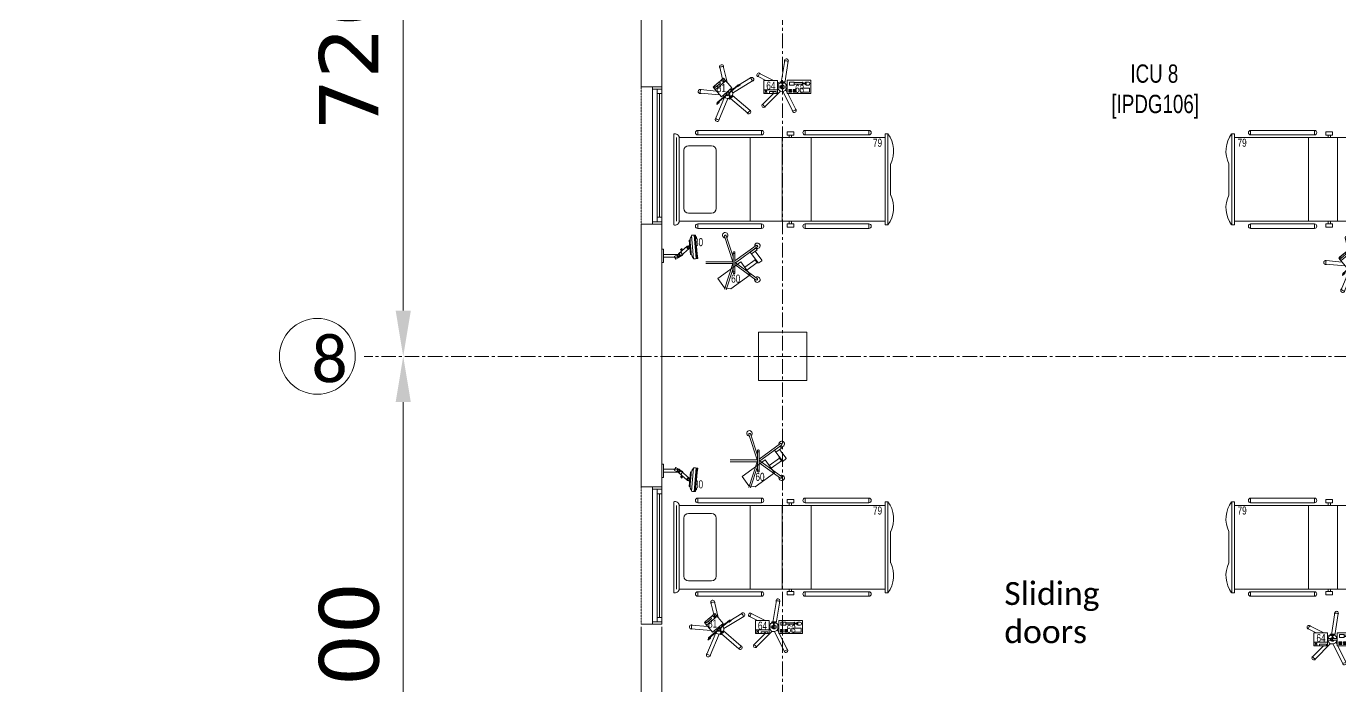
# Model space of a CAD drawing. Header units: millimetres. Extents: x 26027 to 581921, y 7230 to 233891.
# Drawn here: x 457586 to 471939, y 175298 to 182500 of the extents above; entities that cross this region are included whole.
import ezdxf

# ---------------------------------------------------------------- set-up
doc = ezdxf.new("R2010")
doc.units = ezdxf.units.MM
doc.header["$LTSCALE"] = 5
for name, pattern in [('CENTER', [50.8, 31.75, -6.35, 6.35, -6.35]), ('HIDDEN', [9.525, 6.35, -3.175]), ('HIDDEN2', [0.1875, 0.125, -0.0625])]:
    doc.linetypes.add(name, pattern=pattern)
for name, color, linetype, lineweight in [('72_EGR_BASE_TEXT', 7, 'Continuous', 5), ('Aluminum', 7, 'Continuous', 5), ('AxisBalloons_2', 7, 'Continuous', 0), ('Dims', 6, 'Continuous', 5), ('Medical Equipment and Furniture', 163, 'Continuous', 0), ('Medical Equipment and Furniture1', 163, 'Continuous', 5), ('Medical Equipment and Furniture2', 42, 'Continuous', 13), ('Proj', 7, 'HIDDEN2', 5), ('Structure', 20, 'Continuous', 5), ('Text', 9, 'Continuous', 5), ('Walls', 32, 'Continuous', 5), ('ZCMURBAJO', 250, 'Continuous', 5)]:
    doc.layers.add(name, color=color, linetype=linetype, lineweight=lineweight)
doc.layers.add('axes', color=9, linetype='Continuous')
doc.layers.add('EXF', color=7, linetype='Continuous', lineweight=0, true_color=0x4e7e3e)
doc.styles.add('Dimension', font='verdana.ttf')
doc.styles.add('list_ghTextstyle', font='romans.shx', dxfattribs={"height": 0.25})
doc.styles.get("Standard").update_dxf_attribs({"font": 'calibri.ttf'})
doc.styles.add('X3G_ENTITY_257CFD', font='swisscl.ttf', dxfattribs={"height": 200})
doc.styles.add('X3G_ENTITY_2587EA', font='swisscl.ttf', dxfattribs={"height": 200})
doc.dimstyles.new('D500', dxfattribs={"dimtxt": 650, "dimasz": 500, "dimexe": 150, "dimexo": 100, "dimgap": 250, "dimtad": 1, "dimdec": 0, "dimtxsty": 'Dimension', "dimcen": 100, "dimdle": 150, "dimclrd": 250, "dimclre": 250, "dimclrt": 7, "dimadec": 0, "dimazin": 0, "dimtfac": 1, "dimtdec": 0, "dimtmove": 0, "dimatfit": 3, "dimfxl": 1, "dimlwd": 5, "dimlwe": 5, "dimarcsym": 0})

# ---------------------------------------------------------------- blocks, each defined once
blk = doc.blocks.new('IC.1')
at = {"layer": 'Medical Equipment and Furniture1'}
for p, q in [((42.487, -10.88), (41.493, -10.88)), ((42.447, -10.91), (41.533, -10.91)), ((42.447, -10.91), (41.533, -10.91)), ((42.447, -10.91), (41.533, -10.91)), ((41.533, -10.94), (41.533, -13.191)), ((42.447, -10.94), (41.533, -10.94)), ((41.622, -11.042), (41.622, -11.294)), ((42.308, -10.992), (41.672, -10.992)), ((42.358, -11.294), (42.358, -11.042)), ((42.447, -13.191), (42.447, -10.94)), ((41.454, -11.143), (41.454, -11.84)), ((41.454, -11.143), (41.504, -11.143)), ((41.504, -11.143), (41.504, -11.84)), ((42.476, -11.143), (42.526, -11.143)), ((42.476, -11.84), (42.476, -11.143)), ((42.526, -11.84), (42.526, -11.143)), ((42.308, -11.344), (41.672, -11.344)), ((41.533, -11.714), (42.447, -11.714)), ((41.454, -11.84), (41.504, -11.84)), ((42.476, -11.84), (42.526, -11.84)), ((41.533, -12.066), (42.447, -12.066)), ((41.454, -12.317), (41.454, -13.014)), ((41.454, -12.317), (41.504, -12.317)), ((41.504, -12.317), (41.504, -13.014)), ((42.476, -12.317), (42.526, -12.317)), ((42.476, -13.014), (42.476, -12.317)), ((42.526, -13.014), (42.526, -12.317)), ((41.533, -12.381), (42.447, -12.381)), ((41.454, -13.014), (41.504, -13.014)), ((42.476, -13.014), (42.526, -13.014)), ((41.493, -13.191), (42.487, -13.191)), ((41.493, -13.221), (41.493, -13.191)), ((42.487, -13.221), (42.487, -13.191)), ((41.493, -13.221), (42.487, -13.221)), ((41.819, -13.251), (42.161, -13.251))]:
    blk.add_line(p, q, dxfattribs=at)
for points in [[(41.469, -12.193), (41.469, -12.121), (41.506, -12.121), (41.506, -12.193)], [(41.506, -12.167), (41.506, -12.143), (41.533, -12.143), (41.533, -12.167)], [(42.474, -12.167), (42.474, -12.143), (42.447, -12.143), (42.447, -12.167)], [(42.511, -12.193), (42.511, -12.121), (42.474, -12.121), (42.474, -12.193)]]:
    blk.add_lwpolyline(points, close=True, dxfattribs=at)
for centre, radius, start, end in [((41.539, -10.893), 0.0478, 164.7401, 262.6401), ((42.441, -10.893), 0.0478, 277.3599, 15.2599), ((41.672, -11.042), 0.05, 90, 180), ((42.308, -11.042), 0.05, 0, 90), ((41.479, -11.143), 0.025, 0, 180), ((42.501, -11.143), 0.025, 0, 180), ((41.672, -11.294), 0.05, 180, 270), ((42.308, -11.294), 0.05, 270, 0), ((41.479, -11.84), 0.025, 180, 0), ((42.501, -11.84), 0.025, 180, 0), ((41.479, -12.317), 0.025, 0, 180), ((42.501, -12.317), 0.025, 0, 180), ((41.479, -13.014), 0.025, 180, 0), ((42.501, -13.014), 0.025, 180, 0), ((41.681, -12.969), 0.315, 233.3488, 296.1464), ((42.299, -12.969), 0.315, 243.8536, 306.6512)]:
    blk.add_arc(centre, radius, start, end, dxfattribs=at)
blk = doc.blocks.new('IC.5')
at = {"layer": 'Medical Equipment and Furniture2', "color": 254}
for points in [[(31.601, -27.833), (31.511, -27.939), (31.396, -27.842), (31.487, -27.736), (31.601, -27.833)], [(31.487, -27.787), (31.495, -27.777), (31.481, -27.765), (31.472, -27.775)]]:
    blk.add_lwpolyline(points, dxfattribs=at)
for points in [[(31.601, -27.833), (31.576, -27.862), (31.461, -27.765), (31.487, -27.736)], [(31.512, -27.757), (31.501, -27.77), (31.486, -27.758), (31.497, -27.745)], [(31.591, -27.824), (31.579, -27.838), (31.522, -27.79), (31.534, -27.776)]]:
    blk.add_lwpolyline(points, close=True, dxfattribs=at)
blk = doc.blocks.new('IC.5 on Trolley')
at = {"layer": 'Medical Equipment and Furniture1'}
for p, q in [((31.449, -27.78), (31.49, -27.607)), ((31.498, -27.746), (31.529, -27.616)), ((31.388, -27.899), (31.17, -27.767)), ((31.324, -27.813), (31.191, -27.733)), ((31.33, -27.829), (31.307, -27.81)), ((31.333, -27.826), (31.31, -27.806)), ((31.431, -27.903), (31.324, -27.812)), ((31.434, -27.899), (31.327, -27.808)), ((31.408, -27.865), (31.356, -27.833)), ((31.39, -27.924), (31.197, -28.09)), ((31.412, -27.957), (31.223, -28.12)), ((31.42, -27.902), (31.422, -27.896)), ((31.421, -27.915), (31.424, -27.921)), ((31.422, -27.896), (31.422, -27.896)), ((31.429, -27.924), (31.424, -27.921)), ((31.427, -27.892), (31.426, -27.892)), ((31.438, -27.887), (31.445, -27.886)), ((31.44, -27.96), (31.539, -28.194)), ((31.441, -27.927), (31.448, -27.926)), ((31.45, -27.89), (31.445, -27.886)), ((31.445, -27.915), (31.553, -28.006)), ((31.453, -27.922), (31.448, -27.926)), ((31.449, -27.911), (31.556, -28.002)), ((31.458, -27.899), (31.461, -27.905)), ((31.459, -27.912), (31.461, -27.905)), ((31.477, -27.944), (31.575, -28.179)), ((31.49, -27.923), (31.491, -27.923)), ((31.527, -27.92), (31.744, -27.902)), ((31.564, -27.877), (31.74, -27.862)), ((31.534, -28.003), (31.557, -28.022)), ((31.538, -27.999), (31.56, -28.018))]:
    blk.add_line(p, q, dxfattribs=at)
for points in [[(31.42, -27.964), (31.387, -27.936)], [(31.393, -27.928), (31.427, -27.956)], [(31.429, -27.925), (31.416, -27.941), (31.41, -27.936), (31.424, -27.92)]]:
    blk.add_lwpolyline(points, dxfattribs=at)
blk.add_lwpolyline([(31.426, -27.949), (31.423, -27.952), (31.398, -27.931), (31.401, -27.928)], close=True, dxfattribs=at)
blk.add_circle((31.44, -27.907), 0.00972, dxfattribs=at)
for centre, radius, start, end in [((31.509, -27.612), 0.0225, 319.4884, 194.0205), ((31.44, -27.907), 0.303, 72.9732, 80.5358), ((31.18, -27.75), 0.0225, 31.4884, 266.0205), ((31.44, -27.907), 0.303, 144.9732, 152.5358), ((31.309, -27.808), 0.0025, 49.7545, 229.7545), ((31.322, -27.813), 0.0025, 269.5762, 49.7545), ((31.325, -27.81), 0.0025, 49.7545, 229.7545), ((31.331, -27.828), 0.0025, 229.7545, 49.7545), ((31.334, -27.824), 0.0025, 49.7545, 187.0501), ((31.44, -27.907), 0.0527, 116.2434, 202.9382), ((31.44, -27.907), 0.021, 146.5821, 312.9269), ((31.44, -27.907), 0.021, 326.5821, 132.9269), ((31.44, -27.907), 0.0527, 256.5708, 343.2656), ((31.742, -27.882), 0.0225, 247.4884, 122.0205), ((31.44, -27.907), 0.303, 0.9732, 8.5358), ((31.21, -28.105), 0.0225, 103.4884, 338.0205), ((31.44, -27.907), 0.303, 216.9732, 224.5358), ((31.536, -28.001), 0.0025, 49.7545, 229.7545), ((31.539, -27.997), 0.0025, 272.4588, 49.7545), ((31.552, -28.008), 0.0025, 49.7545, 189.9328), ((31.554, -28.004), 0.0025, 229.7545, 49.7545), ((31.559, -28.02), 0.0025, 229.7545, 49.7545), ((31.557, -28.187), 0.0225, 175.4884, 50.0205), ((31.44, -27.907), 0.303, 288.9732, 296.5358)]:
    blk.add_arc(centre, radius, start, end, dxfattribs=at)
for centre in [(31.39, -27.932), (31.394, -27.935), (31.398, -27.939), (31.403, -27.942), (31.407, -27.946), (31.411, -27.949), (31.415, -27.953), (31.419, -27.957), (31.424, -27.96)]:
    blk.add_ellipse(centre, major_axis=(0.00347, 0.0041), ratio=0.510594, dxfattribs=at)
blk.add_blockref('IC.5', (0, 0), dxfattribs=at)
blk = doc.blocks.new('HF12177-P')
for p, q in [((-0.02, -0.007), (-0.189, 0.225)), ((0, 0), (-0.172, 0.237)), ((0, 0), (0.172, 0.237)), ((0.02, -0.007), (0.189, 0.225)), ((-0.063, -0.027), (-0.295, -0.102)), ((-0.01, -0.031), (-0.289, -0.121)), ((-0.12, -0.015), (-0.12, -0.019)), ((-0.112, -0.007), (0.112, -0.007)), ((-0.112, -0.027), (0.112, -0.027)), ((-0.1, -0.007), (-0.1, -0.027)), ((-0.01, -0.031), (-0.01, -0.324)), ((0.01, -0.031), (0.01, -0.324)), ((0.01, -0.031), (0.289, -0.121)), ((0.063, -0.027), (0.295, -0.102)), ((0.1, -0.007), (0.1, -0.027)), ((0.12, -0.015), (0.12, -0.019))]:
    blk.add_line(p, q)
for centre, radius, start, end in [((-0.185, 0.238), 0.03, 325.4712, 286.5288), ((-0.182, 0.23), 0.008, 126.3733, 216), ((0, -0.017), 0.315, 125.6267, 126.3733), ((-0.179, 0.233), 0.008, 36, 125.6267), ((0.185, 0.238), 0.03, 253.4712, 214.5288), ((0.179, 0.233), 0.008, 54.3733, 144), ((0, -0.017), 0.315, 53.6267, 54.3733), ((0.182, 0.23), 0.008, 324, 53.6267), ((-0.3, -0.114), 0.03, 37.4712, 358.5288), ((-0.293, -0.11), 0.008, 108, 197.6267), ((0, -0.017), 0.315, 197.6267, 198.3733), ((-0.291, -0.114), 0.008, 198.3733, 288), ((-0.112, -0.015), 0.008, 90, 180), ((-0.112, -0.019), 0.008, 180, 270), ((0.112, -0.015), 0.008, 0, 90), ((0.112, -0.019), 0.008, 270, 0)]:
    blk.add_arc(centre, radius, start, end)
blk = doc.blocks.new('MONITOR ARM PLAN')
at = {"color": 8, "linetype": 'HIDDEN'}
for p, q in [((0.025, -0.49375, 0), (0.025, -0.18375, 0)), ((0.025, -0.18375, 0), (0.2, -0.18375, 0)), ((0.2, -0.44375, 0), (0.2, -0.18375, 0)), ((0.025, -0.49375, 0), (0.15, -0.49375, 0)), ((0.2, -0.44375, 0), (0.15, -0.49375, 0))]:
    blk.add_line(p, q, dxfattribs=at)
at = {"layer": 'Medical Equipment and Furniture1'}
for p, q in [((0.025, 0.0375), (0, 0.0375)), ((0, 0.0375), (0, -0.0375)), ((0.025, 0.0375), (0.025, -0.0375)), ((0.145, 0.0125), (0.025, 0.0125)), ((0.15, 0.0075), (0.15, -0.0325)), ((0.025, -0.0375), (0, -0.0375)), ((0.025, -0.0375), (0.145, -0.0375)), ((0.09375, -0.0375), (0.09375, -0.04)), ((0.09875, -0.045), (0.13875, -0.045)), ((0.1, -0.045), (0.1, -0.18375)), ((0.1375, -0.045), (0.1375, -0.18375)), ((0.14375, -0.0375), (0.14375, -0.04))]:
    blk.add_line(p, q, dxfattribs=at)
for centre, start, end in [((0.145, 0.0075, 0), 0, 90), ((0.09875, -0.04), 180, 270), ((0.13875, -0.04), 270, 360), ((0.145, -0.0325), 270, 0)]:
    blk.add_arc(centre, 0.005, start, end, dxfattribs=at)
blk = doc.blocks.new('IC.4')
at = {"layer": 'Medical Equipment and Furniture1'}
for p, q in [((31.212, -28.09), (31.213, -28.079)), ((31.212, -28.09), (31.213, -28.079)), ((31.468, -28.115), (31.213, -28.091)), ((31.217, -28.091), (31.213, -28.091)), ((31.217, -28.047), (31.214, -28.071)), ((31.215, -28.063), (31.472, -28.086)), ((31.215, -28.063), (31.265, -28.067)), ((31.217, -28.047), (31.266, -28.052)), ((31.217, -28.053), (31.472, -28.077)), ((31.259, -28.127), (31.26, -28.115)), ((31.259, -28.127), (31.26, -28.115)), ((31.417, -28.141), (31.259, -28.127)), ((31.417, -28.141), (31.259, -28.127)), ((31.265, -28.059), (31.266, -28.052)), ((31.265, -28.059), (31.266, -28.052)), ((31.265, -28.059), (31.423, -28.074)), ((31.266, -28.052), (31.424, -28.067)), ((31.392, -28.129), (31.285, -28.119)), ((31.418, -28.13), (31.417, -28.141)), ((31.418, -28.13), (31.417, -28.141)), ((31.424, -28.067), (31.423, -28.072)), ((31.424, -28.067), (31.423, -28.074)), ((31.424, -28.067), (31.472, -28.071)), ((31.468, -28.115), (31.464, -28.114)), ((31.471, -28.103), (31.47, -28.114)), ((31.471, -28.103), (31.47, -28.114)), ((31.472, -28.071), (31.472, -28.095)), ((31.21, -28.287), (31.252, -28.209)), ((31.245, -28.232), (31.23, -28.25)), ((31.23, -28.25), (31.23, -28.419)), ((31.283, -28.226), (31.24, -28.304)), ((31.326, -28.139), (31.245, -28.232)), ((31.245, -28.232), (31.27, -28.254)), ((31.252, -28.209), (31.283, -28.226)), ((31.262, -28.262), (31.27, -28.254)), ((31.262, -28.419), (31.262, -28.256)), ((31.27, -28.254), (31.35, -28.161)), ((31.298, -28.221), (31.314, -28.234)), ((31.305, -28.222), (31.311, -28.215)), ((31.317, -28.232), (31.305, -28.222)), ((31.309, -28.209), (31.325, -28.222)), ((31.322, -28.225), (31.311, -28.215)), ((31.314, -28.234), (31.317, -28.232)), ((31.325, -28.222), (31.322, -28.225)), ((31.24, -28.304), (31.21, -28.287)), ((31.23, -28.419), (31.262, -28.419)), ((31.262, -28.363), (31.262, -28.328))]:
    blk.add_line(p, q, dxfattribs=at)
for points in [[(31.438, -28.068), (31.454, -28.069), (31.454, -28.061), (31.439, -28.059)], [(31.318, -28.419), (31.318, -28.439), (31.174, -28.439), (31.174, -28.419)]]:
    blk.add_lwpolyline(points, close=True, dxfattribs=at)
for centre, radius in [((31.246, -28.256), 0.0146), ((31.246, -28.256), 0.00861), ((31.338, -28.15), 0.0146), ((31.338, -28.15), 0.00861)]:
    blk.add_circle(centre, radius, dxfattribs=at)
for centre, radius, start, end in [((31.22, -28.075), 0.00743, 140.4817, 206.7323), ((31.22, -28.075), 0.00743, 140.4817, 206.7323), ((31.214, -28.09), 0.00112, 176.6688, 264.6688), ((31.214, -28.09), 0.00112, 176.6688, 264.6688), ((31.288, -28.015), 0.104, 226.9662, 268.2917), ((31.288, -28.015), 0.104, 226.9661, 254.2129), ((31.409, -28.026), 0.104, 261.0939, 302.3365), ((31.409, -28.026), 0.104, 275.1713, 302.3365), ((31.468, -28.114), 0.00113, 264.6459, 352.3503), ((31.468, -28.114), 0.00113, 264.6459, 352.3503), ((31.465, -28.098), 0.00761, 323.4774, 27.9842), ((31.465, -28.098), 0.00761, 323.4774, 27.9842), ((31.246, -28.256), 0.0163, 180, 0), ((31.338, -28.15), 0.0163, 319.187, 139.187)]:
    blk.add_arc(centre, radius, start, end, dxfattribs=at)
blk = doc.blocks.new('Syringe')
at = {"layer": 'Medical Equipment and Furniture2', "color": 254}
for points in [[(42.974, -11.528), (42.714, -11.528), (42.714, -11.383), (42.974, -11.383), (42.974, -11.528)], [(42.738, -11.509), (42.766, -11.509), (42.766, -11.475), (42.738, -11.475)], [(42.806, -11.485), (42.806, -11.48), (42.802, -11.48), (42.802, -11.507), (42.806, -11.507), (42.806, -11.502)], [(42.779, -11.49), (42.779, -11.487), (42.775, -11.487), (42.775, -11.5), (42.779, -11.5), (42.779, -11.497)], [(42.802, -11.49), (42.779, -11.49)], [(42.779, -11.497), (42.802, -11.497)], [(42.806, -11.502), (42.898, -11.502), (42.898, -11.485), (42.806, -11.485)], [(42.806, -11.49), (42.806, -11.497)], [(42.806, -11.497), (42.806, -11.49)], [(42.806, -11.497), (42.806, -11.49)]]:
    blk.add_lwpolyline(points, dxfattribs=at)
for points in [[(42.831, -11.397), (42.729, -11.397), (42.729, -11.442), (42.831, -11.442)], [(42.775, -11.487), (42.766, -11.487), (42.766, -11.478), (42.775, -11.478)], [(42.907, -11.398), (42.877, -11.398), (42.877, -11.409), (42.907, -11.409)], [(42.907, -11.417), (42.877, -11.417), (42.877, -11.428), (42.907, -11.428)], [(42.95, -11.475), (42.898, -11.475), (42.898, -11.509), (42.95, -11.509)], [(42.956, -11.398), (42.925, -11.398), (42.925, -11.409), (42.956, -11.409)], [(42.956, -11.417), (42.925, -11.417), (42.925, -11.428), (42.956, -11.428)], [(42.775, -11.497), (42.766, -11.497), (42.766, -11.506), (42.775, -11.506)]]:
    blk.add_lwpolyline(points, close=True, dxfattribs=at)
at = {"layer": 'Medical Equipment and Furniture2', "color": 254, "extrusion": (0, 0, -1)}
blk.add_ellipse((42.738, -11.492), major_axis=(0, 0.0168), ratio=0.733735, start_param=3.141593, end_param=6.283185, dxfattribs=at)
blk = doc.blocks.new('Infusion')
at = {"layer": 'Medical Equipment and Furniture2', "color": 254}
for points in [[(43.079, -11.385), (43.079, -11.525), (43.229, -11.525), (43.229, -11.385), (43.079, -11.385)], [(43.196, -11.424), (43.196, -11.411), (43.215, -11.411), (43.215, -11.424)]]:
    blk.add_lwpolyline(points, dxfattribs=at)
for points in [[(43.079, -11.385), (43.079, -11.424), (43.229, -11.424), (43.229, -11.385)], [(43.093, -11.385), (43.093, -11.404), (43.167, -11.404), (43.167, -11.385)], [(43.196, -11.385), (43.196, -11.403), (43.215, -11.403), (43.215, -11.385)]]:
    blk.add_lwpolyline(points, close=True, dxfattribs=at)
blk = doc.blocks.new('Infusion Syringe')
at = {"layer": 'Medical Equipment and Furniture1'}
for p, q in [((43.022, -11.405), (42.913, -11.19)), ((42.968, -11.383), (42.879, -11.207)), ((43.046, -11.409), (43.217, -11.238)), ((43.123, -11.385), (43.244, -11.265)), ((42.975, -11.443), (42.974, -11.443)), ((42.989, -11.423), (42.976, -11.399)), ((42.984, -11.481), (42.976, -11.482)), ((43.012, -11.441), (43.017, -11.436)), ((43.023, -11.435), (43.017, -11.436)), ((43.017, -11.473), (43.023, -11.476)), ((43.03, -11.475), (43.023, -11.476)), ((43.036, -11.437), (43.041, -11.44)), ((43.044, -11.446), (43.041, -11.44)), ((43.041, -11.469), (43.045, -11.465)), ((43.046, -11.458), (43.045, -11.465)), ((43.073, -11.436), (43.077, -11.432)), ((43.079, -11.46), (43.079, -11.46)), ((43.001, -11.498), (42.963, -11.737)), ((43.038, -11.504), (43, -11.743)), ((43.059, -11.493), (43.077, -11.502)), ((43.122, -11.525), (43.275, -11.603)), ((43.206, -11.525), (43.292, -11.569))]:
    blk.add_line(p, q, dxfattribs=at)
for points in [[(43.027, -11.445), (43.027, -11.465), (42.974, -11.465), (42.974, -11.445)], [(43.027, -11.445), (43.027, -11.465), (43.079, -11.465), (43.079, -11.445)], [(43.043, -11.496), (43.043, -11.501), (43.01, -11.501), (43.01, -11.496)]]:
    blk.add_lwpolyline(points, close=True, dxfattribs=at)
for points in [[(43.03, -11.476), (43.03, -11.496), (43.023, -11.496), (43.023, -11.476)], [(43.005, -11.501), (43.049, -11.501)], [(43.049, -11.512), (43.005, -11.512)]]:
    blk.add_lwpolyline(points, dxfattribs=at)
for centre, radius, start, end in [((42.896, -11.198), 0.0214, 359.734, 234.266), ((43.027, -11.455), 0.288, 113.2187, 120.7813), ((43.23, -11.251), 0.0214, 287.734, 162.266), ((43.027, -11.455), 0.288, 41.2187, 48.7813), ((43.027, -11.455), 0.0501, 296.8163, 169.3714), ((43.027, -11.455), 0.0501, 190.6286, 243.1837), ((43.027, -11.455), 0.021, 6.8276, 152.4616), ((43.027, -11.455), 0.021, 207.5384, 353.1724), ((43.027, -11.455), 0.00972, 270, 90), ((43.283, -11.586), 0.0214, 215.734, 90.266), ((43.027, -11.455), 0.288, 329.2187, 336.7813), ((42.982, -11.74), 0.0214, 143.734, 18.266), ((43.027, -11.455), 0.288, 257.2187, 264.7813)]:
    blk.add_arc(centre, radius, start, end, dxfattribs=at)
for centre in [(43.005, -11.506), (43.01, -11.506), (43.016, -11.506), (43.021, -11.506), (43.027, -11.506), (43.032, -11.506), (43.038, -11.506), (43.043, -11.506), (43.049, -11.506)]:
    blk.add_ellipse(centre, major_axis=(0, -0.00537), ratio=0.510594, start_param=3.141593, end_param=9.424778, dxfattribs=at)
for name in ['Syringe', 'Infusion']:
    blk.add_blockref(name, (0, 0), dxfattribs=at)
blk = doc.blocks.new('*D504')
at = {"layer": 'DEFPOINTS', "color": 0, "transparency": 16777216}
for p in [(461705, 178895, 0), (461705, 178895), (461705, 171695, 0)]:
    blk.add_point(p, dxfattribs=at)
at = {"layer": 'Dims', "color": 250, "linetype": 'Continuous', "lineweight": 5, "transparency": 16777216}
for p, q in [((461605, 178895), (461555, 178895)), ((461705, 172195), (461705, 178395)), ((461605, 171695), (461555, 171695))]:
    blk.add_line(p, q, dxfattribs=at)
at = {"layer": 'Dims', "color": 250, "transparency": 16777216}
for points in [[(461622, 178395), (461788, 178395), (461705, 178895)], [(461622, 172195), (461788, 172195), (461705, 171695)]]:
    blk.add_solid(points, dxfattribs=at)
at = {"layer": 'Dims', "color": 7, "lineweight": 0, "transparency": 16777216, "insert": (461116, 175295), "char_height": 650, "attachment_point": 5, "rotation": 90, "style": 'Dimension'}
blk.add_mtext('7200', dxfattribs=at)
blk = doc.blocks.new('*D248')
at = {"layer": 'DEFPOINTS', "color": 0, "transparency": 16777216}
for p in [(461705, 186095, 0), (461705, 186095), (461705, 178895)]:
    blk.add_point(p, dxfattribs=at)
at = {"layer": 'Dims', "color": 250, "linetype": 'Continuous', "lineweight": 5, "transparency": 16777216}
for p, q in [((461605, 186095), (461555, 186095)), ((461705, 179395), (461705, 185595)), ((461605, 178895), (461555, 178895))]:
    blk.add_line(p, q, dxfattribs=at)
at = {"layer": 'Dims', "color": 250, "transparency": 16777216}
for points in [[(461622, 185595), (461788, 185595), (461705, 186095)], [(461622, 179395), (461788, 179395), (461705, 178895)]]:
    blk.add_solid(points, dxfattribs=at)
at = {"layer": 'Dims', "color": 7, "lineweight": 0, "transparency": 16777216, "insert": (461116, 182495), "char_height": 650, "attachment_point": 5, "rotation": 90, "style": 'Dimension'}
blk.add_mtext('7200', dxfattribs=at)

msp = doc.modelspace()

# ---------------------------------------------------------------- hatches: boundary and pattern name
h = msp.add_hatch()
h.set_pattern_fill('CROSS', color=85, scale=10)
h.set_pattern_definition([(0, (368880, 104830), (63.5, 63.5), [31.75, -95.25]), (90, (368895.875, 104814.125), (-63.5, 63.5), [31.75, -95.25])])
edge = h.paths.add_edge_path()
edge.add_line((457685.6, 145694.3), (457685.6, 152806.1))
edge.add_line((457685.6, 152806.1), (462487.4, 152806.1))
edge.add_line((462487.4, 152806.1), (462487.4, 145900.9))
edge.add_line((462487.4, 145900.9), (462587.4, 145901.1))
edge.add_line((462587.4, 145901.1), (462587.4, 152806.1))
edge.add_line((462587.4, 152806.1), (464555.9, 152806.1))
edge.add_line((464555.9, 152806.1), (469284.4, 152806.1))
edge.add_line((469284.4, 152806.1), (471903.7, 152806.1))
edge.add_line((471903.7, 152806.1), (471903.7, 142653.2))
edge.add_line((471903.7, 142653.2), (478231.4, 142645.9))
edge.add_line((478231.4, 142645.9), (478231.4, 142845.2))
edge.add_line((478231.4, 142845.2), (472503.7, 142845.2))
edge.add_line((472503.7, 142845.2), (472503.7, 157840))
edge.add_line((472503.7, 157840), (472504, 159009.2))
edge.add_line((472504, 159009.2), (479768.6, 159009.2))
edge.add_line((479768.6, 159009.2), (479768.6, 159109.2))
edge.add_line((479768.6, 159109.2), (472503.7, 159109.2))
edge.add_line((472503.7, 159109.2), (472503.7, 169315.6))
edge.add_line((472503.7, 169315.6), (478921.1, 169315.6))
edge.add_line((478921.1, 169315.6), (484286.4, 169315.6))
edge.add_line((484286.4, 169315.6), (484286.4, 166351.2))
edge.add_line((484286.4, 166351.2), (484486.4, 166351.2))
edge.add_line((484486.4, 166351.2), (484486.4, 169515.6))
edge.add_line((484486.4, 169515.6), (479083.8, 169515.6))
edge.add_line((479083.8, 169515.6), (479083.8, 190946.9))
edge.add_line((479083.8, 190946.9), (479083.8, 191341.6))
edge.add_line((479083.8, 191341.6), (478883.8, 191341.6))
edge.add_line((478883.8, 191341.6), (478883.8, 195124.3))
edge.add_line((478883.8, 195124.3), (477262.4, 195124.3))
edge.add_line((477262.4, 195124.3), (477262.4, 205421.2))
edge.add_line((477262.4, 205421.2), (474368, 205421.2))
edge.add_line((474368, 205421.2), (469356.9, 205421.2))
edge.add_line((469356.9, 205421.2), (469256.9, 205421.2))
edge.add_line((469256.9, 205421.2), (469256.9, 204391.3))
edge.add_line((469256.9, 204391.3), (469856.9, 204391.3))
edge.add_line((469856.9, 204391.3), (469856.9, 204821.2))
edge.add_line((469856.9, 204821.2), (471179.3, 204821.2))
edge.add_line((471179.3, 204821.2), (471179.3, 204391.3))
edge.add_line((471179.3, 204391.3), (471779.3, 204391.3))
edge.add_line((471779.3, 204391.3), (471779.3, 204821.2))
edge.add_line((471779.3, 204821.2), (476662.4, 204821.2))
edge.add_line((476662.4, 204821.2), (476662.4, 194457.6))
edge.add_line((476662.4, 194457.6), (478283.8, 194457.6))
edge.add_line((478283.8, 194457.6), (478283.8, 169915.6))
edge.add_line((478283.8, 169915.6), (471903.7, 169915.6))
edge.add_line((471903.7, 169915.6), (471903.7, 159212))
edge.add_line((471903.7, 159212), (470513.7, 159212))
edge.add_line((470513.7, 159212), (470513.7, 159112))
edge.add_line((470513.7, 159112), (471903.7, 159112))
edge.add_line((471903.7, 159112), (471903.7, 153006.1))
edge.add_line((471903.7, 153006.1), (462587.4, 153006.1))
edge.add_line((462587.4, 153006.1), (462487.4, 152906.1))
edge.add_line((462487.4, 152906.1), (457585.6, 152906.1))
edge.add_line((457585.6, 152906.1), (457585.6, 145694.3))
at = {"layer": 'EXF'}
h = msp.add_hatch(dxfattribs=at)
h.set_pattern_fill('CROSS', color=256, scale=10)
edge = h.paths.add_edge_path()
edge.add_line((464555.9, 152806.1), (469284.4, 152806.1))
edge.add_line((469284.4, 152806.1), (471903.7, 152806.1))
edge.add_line((471903.7, 152806.1), (471903.7, 142653.2))
edge.add_line((471903.7, 142653.2), (478231.4, 142645.9))
edge.add_line((478231.4, 142645.9), (478231.4, 142845.2))
edge.add_line((478231.4, 142845.2), (472503.7, 142845.2))
edge.add_line((472503.7, 142845.2), (472503.7, 157840))
edge.add_line((472503.7, 157840), (472504, 159009.2))
edge.add_line((472504, 159009.2), (479768.6, 159009.2))
edge.add_line((479768.6, 159009.2), (479768.6, 159109.2))
edge.add_line((479768.6, 159109.2), (472503.7, 159109.2))
edge.add_line((472503.7, 159109.2), (472503.7, 169315.6))
edge.add_line((472503.7, 169315.6), (478921.1, 169315.6))
edge.add_line((478921.1, 169315.6), (484286.4, 169315.6))
edge.add_line((484286.4, 169315.6), (484286.4, 166351.2))
edge.add_line((484286.4, 166351.2), (484486.4, 166351.2))
edge.add_line((484486.4, 166351.2), (484486.4, 169515.6))
edge.add_line((484486.4, 169515.6), (479083.8, 169515.6))
edge.add_line((479083.8, 169515.6), (479083.8, 190946.9))
edge.add_line((479083.8, 190946.9), (479083.8, 191341.6))
edge.add_line((479083.8, 191341.6), (478883.8, 191341.6))
edge.add_line((478883.8, 191341.6), (478883.8, 195124.3))
edge.add_line((478883.8, 195124.3), (477262.4, 195124.3))
edge.add_line((477262.4, 195124.3), (477262.4, 205421.2))
edge.add_line((477262.4, 205421.2), (474368, 205421.2))
edge.add_line((474368, 205421.2), (469356.9, 205421.2))
edge.add_line((469356.9, 205421.2), (469256.9, 205421.2))
edge.add_line((469256.9, 205421.2), (469256.9, 204391.3))
edge.add_line((469256.9, 204391.3), (469856.9, 204391.3))
edge.add_line((469856.9, 204391.3), (469856.9, 204821.2))
edge.add_line((469856.9, 204821.2), (471179.3, 204821.2))
edge.add_line((471179.3, 204821.2), (471179.3, 204391.3))
edge.add_line((471179.3, 204391.3), (471779.3, 204391.3))
edge.add_line((471779.3, 204391.3), (471779.3, 204821.2))
edge.add_line((471779.3, 204821.2), (476662.4, 204821.2))
edge.add_line((476662.4, 204821.2), (476662.4, 194457.6))
edge.add_line((476662.4, 194457.6), (478283.8, 194457.6))
edge.add_line((478283.8, 194457.6), (478283.8, 169915.6))
edge.add_line((478283.8, 169915.6), (471903.7, 169915.6))
edge.add_line((471903.7, 169915.6), (471903.7, 159212))
edge.add_line((471903.7, 159212), (470513.7, 159212))
edge.add_line((470513.7, 159212), (470513.7, 159112))
edge.add_line((470513.7, 159112), (471903.7, 159112))
edge.add_line((471903.7, 159112), (471903.7, 153006.1))
edge.add_line((471903.7, 153006.1), (462587.4, 153006.1))

# ---------------------------------------------------------------- linework, layer by layer
at = {"layer": 'Aluminum'}
for p, q in [((464430.8, 181839.8, 2.4), (464430.8, 180339.8, 2.4)), ((464430.8, 181814.8, 2.4), (464530.8, 181814.8, 2.4)), ((464480.8, 181814.8, 2.4), (464480.8, 180364.8, 2.4)), ((464480.8, 181764.8, 2.4), (464530.8, 181764.8, 2.4)), ((464505.8, 180414.8, 2.4), (464505.8, 181764.8, 2.4)), ((464530.8, 181839.8, 2.4), (464530.8, 180339.8, 2.4)), ((464430.8, 180364.8, 2.4), (464530.8, 180364.8, 2.4)), ((464480.8, 180414.8, 2.4), (464530.8, 180414.8, 2.4)), ((464430.8, 175969.8, 2.4), (464430.8, 177469.8, 2.4)), ((464430.8, 177444.8, 2.4), (464530.8, 177444.8, 2.4)), ((464480.8, 175994.8, 2.4), (464480.8, 177444.8, 2.4)), ((464530.8, 175969.8, 2.4), (464530.8, 177469.8, 2.4)), ((464480.8, 177394.8, 2.4), (464530.8, 177394.8, 2.4)), ((464505.8, 177394.8, 2.4), (464505.8, 176044.8, 2.4)), ((464430.8, 175994.8, 2.4), (464530.8, 175994.8, 2.4)), ((464480.8, 176044.8, 2.4), (464530.8, 176044.8, 2.4))]:
    msp.add_line(p, q, dxfattribs=at)
at = {"layer": 'axes', "linetype": 'CENTER', "lineweight": 0}
for p, q in [((465850.8, 120285.6, 2.4), (465850.8, 230891.1, 2.4)), ((544175.8, 178895.3, 2.4), (461277.7, 178895.3, 2.4))]:
    msp.add_line(p, q, dxfattribs=at)
at = {"layer": 'AxisBalloons_2', "color": 1}
msp.add_circle((460766.3, 178895.3, 2.4), 413.9, dxfattribs=at)
at = {"layer": 'Proj'}
for p, q in [((464305.8, 180339.8, 2.4), (464305.8, 181839.8, 2.4)), ((464305.8, 177469.8, 2.4), (464305.8, 175969.8, 2.4))]:
    msp.add_line(p, q, dxfattribs=at)
at = {"layer": 'Structure', "elevation": 2.4}
msp.add_lwpolyline([(465585.8, 178630.3), (466115.8, 178630.3), (466115.8, 179160.3), (465585.8, 179160.3)], close=True, dxfattribs=at)
at = {"layer": 'Walls'}
for p, q in [((464305.8, 181839.8, 2.4), (464305.8, 183429.8, 2.4)), ((464530.8, 183429.8, 2.4), (464530.8, 181839.8, 2.4)), ((464530.8, 181839.8, 2.4), (464305.8, 181839.8, 2.4)), ((464530.8, 180339.8, 2.4), (464305.8, 180339.8, 2.4)), ((464305.8, 177469.8, 2.4), (464305.8, 180339.8, 2.4)), ((464530.8, 177469.8, 2.4), (464530.8, 180339.8, 2.4)), ((464530.8, 177469.8, 2.4), (464305.8, 177469.8, 2.4)), ((464530.8, 175969.8, 2.4), (464305.8, 175969.8, 2.4)), ((464305.8, 174349.8, 2.4), (464305.8, 175939.8, 2.4)), ((464530.8, 174991.5, 2.4), (464530.8, 175939.8, 2.4))]:
    msp.add_line(p, q, dxfattribs=at)

# ---------------------------------------------------------------- block references
at = {"layer": 'Medical Equipment and Furniture', "yscale": 1000, "zscale": 1000}
for name, p, xscale, rotation in [('Infusion Syringe', (508874.4, 170382.5, 2.4), 1000, 180), ('IC.1', (453780.6, 138837.6, 0), 1000, 90), ('IC.1', (483979.7, 138837.6, 0), -1000, 270), ('IC.4', (492969.7, 148747.2, 2.4), -1000, 270), ('MONITOR ARM PLAN', (465527.9, 180056.4, 0), 1000, 305.9850316752795), ('MONITOR ARM PLAN', (465793.4, 177892, 0), 1000, 305.9850316752795), ('IC.4', (492969.7, 208891.4, 2.4), 1000, 270), ('IC.1', (453780.6, 134820.9, 0), 1000, 90), ('IC.1', (483979.7, 134820.9, 0), -1000, 270), ('Infusion Syringe', (508782.5, 164484.2, 2.4), 1000, 180), ('Infusion Syringe', (514885.9, 164349.4, 2.4), 1000, 180)]:
    msp.add_blockref(name, p, dxfattribs=dict(at, xscale=xscale, rotation=rotation))
at = {"layer": 'Medical Equipment and Furniture', "xscale": -1000, "yscale": 1000, "zscale": 1000}
for p in [(496692.7, 209669.9, 0), (503529, 207802.3, -2.4), (496596.6, 203821.4, 0)]:
    msp.add_blockref('IC.5 on Trolley', p, dxfattribs=at)
at = {"layer": 'Medical Equipment and Furniture', "extrusion": (-1.92689e-13, -1.39405e-12, -1), "xscale": -1000, "yscale": 1000, "zscale": -1000, "rotation": 90.01496832471715}
for p in [(-465337.4, 179918, 0), (-465602.9, 177753.7, 0)]:
    msp.add_blockref('HF12177-P', p, dxfattribs=at)

# ---------------------------------------------------------------- texts
at = {"layer": '72_EGR_BASE_TEXT', "char_height": 200, "attachment_point": 2, "style": 'X3G_ENTITY_2587EA'}
for s, insert in [('ICU 8', (469913, 182083.4, 2.4)), ('[IPDG106]', (469922.4, 181751.9, 2.4))]:
    msp.add_mtext(s, dxfattribs=dict(at, insert=insert))
at = {"layer": 'Medical Equipment and Furniture', "style": 'list_ghTextstyle'}
for s, p in [('x4', (465742.8, 181776.3, 0)), ('x2', (465844.7, 175972, 2.4)), ('x4', (465650.9, 175878, 0))]:
    msp.add_text(s, height=9, dxfattribs=at).set_placement(p)
at = {"layer": 'Medical Equipment and Furniture', "char_height": 87.47, "style": 'X3G_ENTITY_257CFD'}
for s, insert, attachment_point in [('81', (465182.1, 181868.3, 2.4), 2), ('64', (465722.6, 181895.8, 2.4), 2), ('63', (466036.6, 181861.1, 4.7), 2), ('79', (466888.3, 181272, 0), 2), ('79', (470872.1, 181272, 0), 2), ('80', (464932.3, 180097.1, 4.7), 8), ('60', (465338.1, 179787.8, 0), 2), ('60', (465603.6, 177623.5, 0), 2), ('80', (464932.3, 177541.5, 4.7), 2), ('79', (466888.3, 177255.2, 0), 2), ('79', (470872.1, 177255.2, 0), 2), ('81', (465086, 176019.9, 2.4), 2), ('64', (465630.7, 175997.5, 2.4), 2), ('63', (465944.8, 175962.7, 4.7), 2), ('64', (471734.1, 175862.7, 2.4), 2)]:
    msp.add_mtext(s, dxfattribs=dict(at, insert=insert, attachment_point=attachment_point))
at = {"layer": 'Text', "insert": (460702.7, 179112.2, 2.4), "char_height": 500, "attachment_point": 1}
msp.add_mtext_dynamic_manual_height_columns('8', width=1.122, gutter_width=1, heights=[0], dxfattribs=at)
at = {"layer": 'ZCMURBAJO', "insert": (468273.5, 176429.9, 2.4), "char_height": 250, "attachment_point": 1}
msp.add_mtext_dynamic_manual_height_columns('Sliding doors', width=242.325, gutter_width=1, heights=[0], dxfattribs=at)

# ---------------------------------------------------------------- dimensions: what is measured, and where the dimension line sits
at = {"layer": 'Dims', "lineweight": 0}
for base, p1, p2, picture, middle in [((461704.9276377, 186094.7659203, 2.3618695), (461704.9276377, 178895.2659203, 2.3618695), (461704.9276377, 186094.7659203, 2.3618692), '*D248', (461116.3950655, 182495.0159203, 2.3618695)), ((461704.9, 178895.3, 2.4), (461704.9, 171695.3, 2.4), (461704.9, 178895.3, 2.4), '*D504', (461116.4, 175295.3, 2.4))]:
    dim = msp.add_linear_dim(base=base, p1=p1, p2=p2, angle=90, dimstyle='D500', dxfattribs=at)
    dim.commit()
    dim.dimension.update_dxf_attribs({"geometry": picture, "text_midpoint": middle})

doc.saveas('drawing.dxf')
